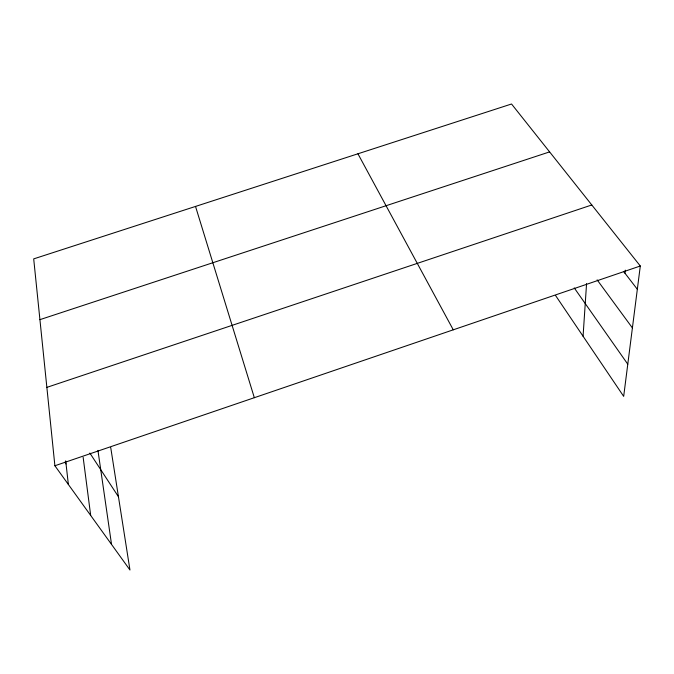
<?xml version="1.0" encoding="UTF-8"?>
<svg xmlns="http://www.w3.org/2000/svg" width="674" height="674" viewBox="0 0 674 674"><rect width="100%" height="100%" fill="white"/><g stroke="black" fill="none" stroke-linecap="round" stroke-linejoin="round"><path stroke-width="1.01" d="M583.069 336.25L586.565 283.602M624.933 273.181L625.261 270.139M110.721 447.519L129.956 570.002L54.889 465.751L33.7 258.883L511.541 103.998L640.3 266.003L623.677 396.379L555.671 295.667M54.889 465.751L640.3 266.003M46.86 387.373L591.789 204.972M39.926 319.653L549.613 151.894M623.669 271.546L637.334 289.264M597.122 279.853L632.406 327.926M574.231 287.891L627.78 364.196M64.847 462.246L66.052 463.965M89.853 453.054L118.456 496.746M357.936 153.79L453.265 329.822M195.527 206.429L254.334 397.702M97.941 450.384L111.53 544.407M83.138 457.292L90.687 515.458M65.698 460.848L68.369 484.471"/></g></svg>
